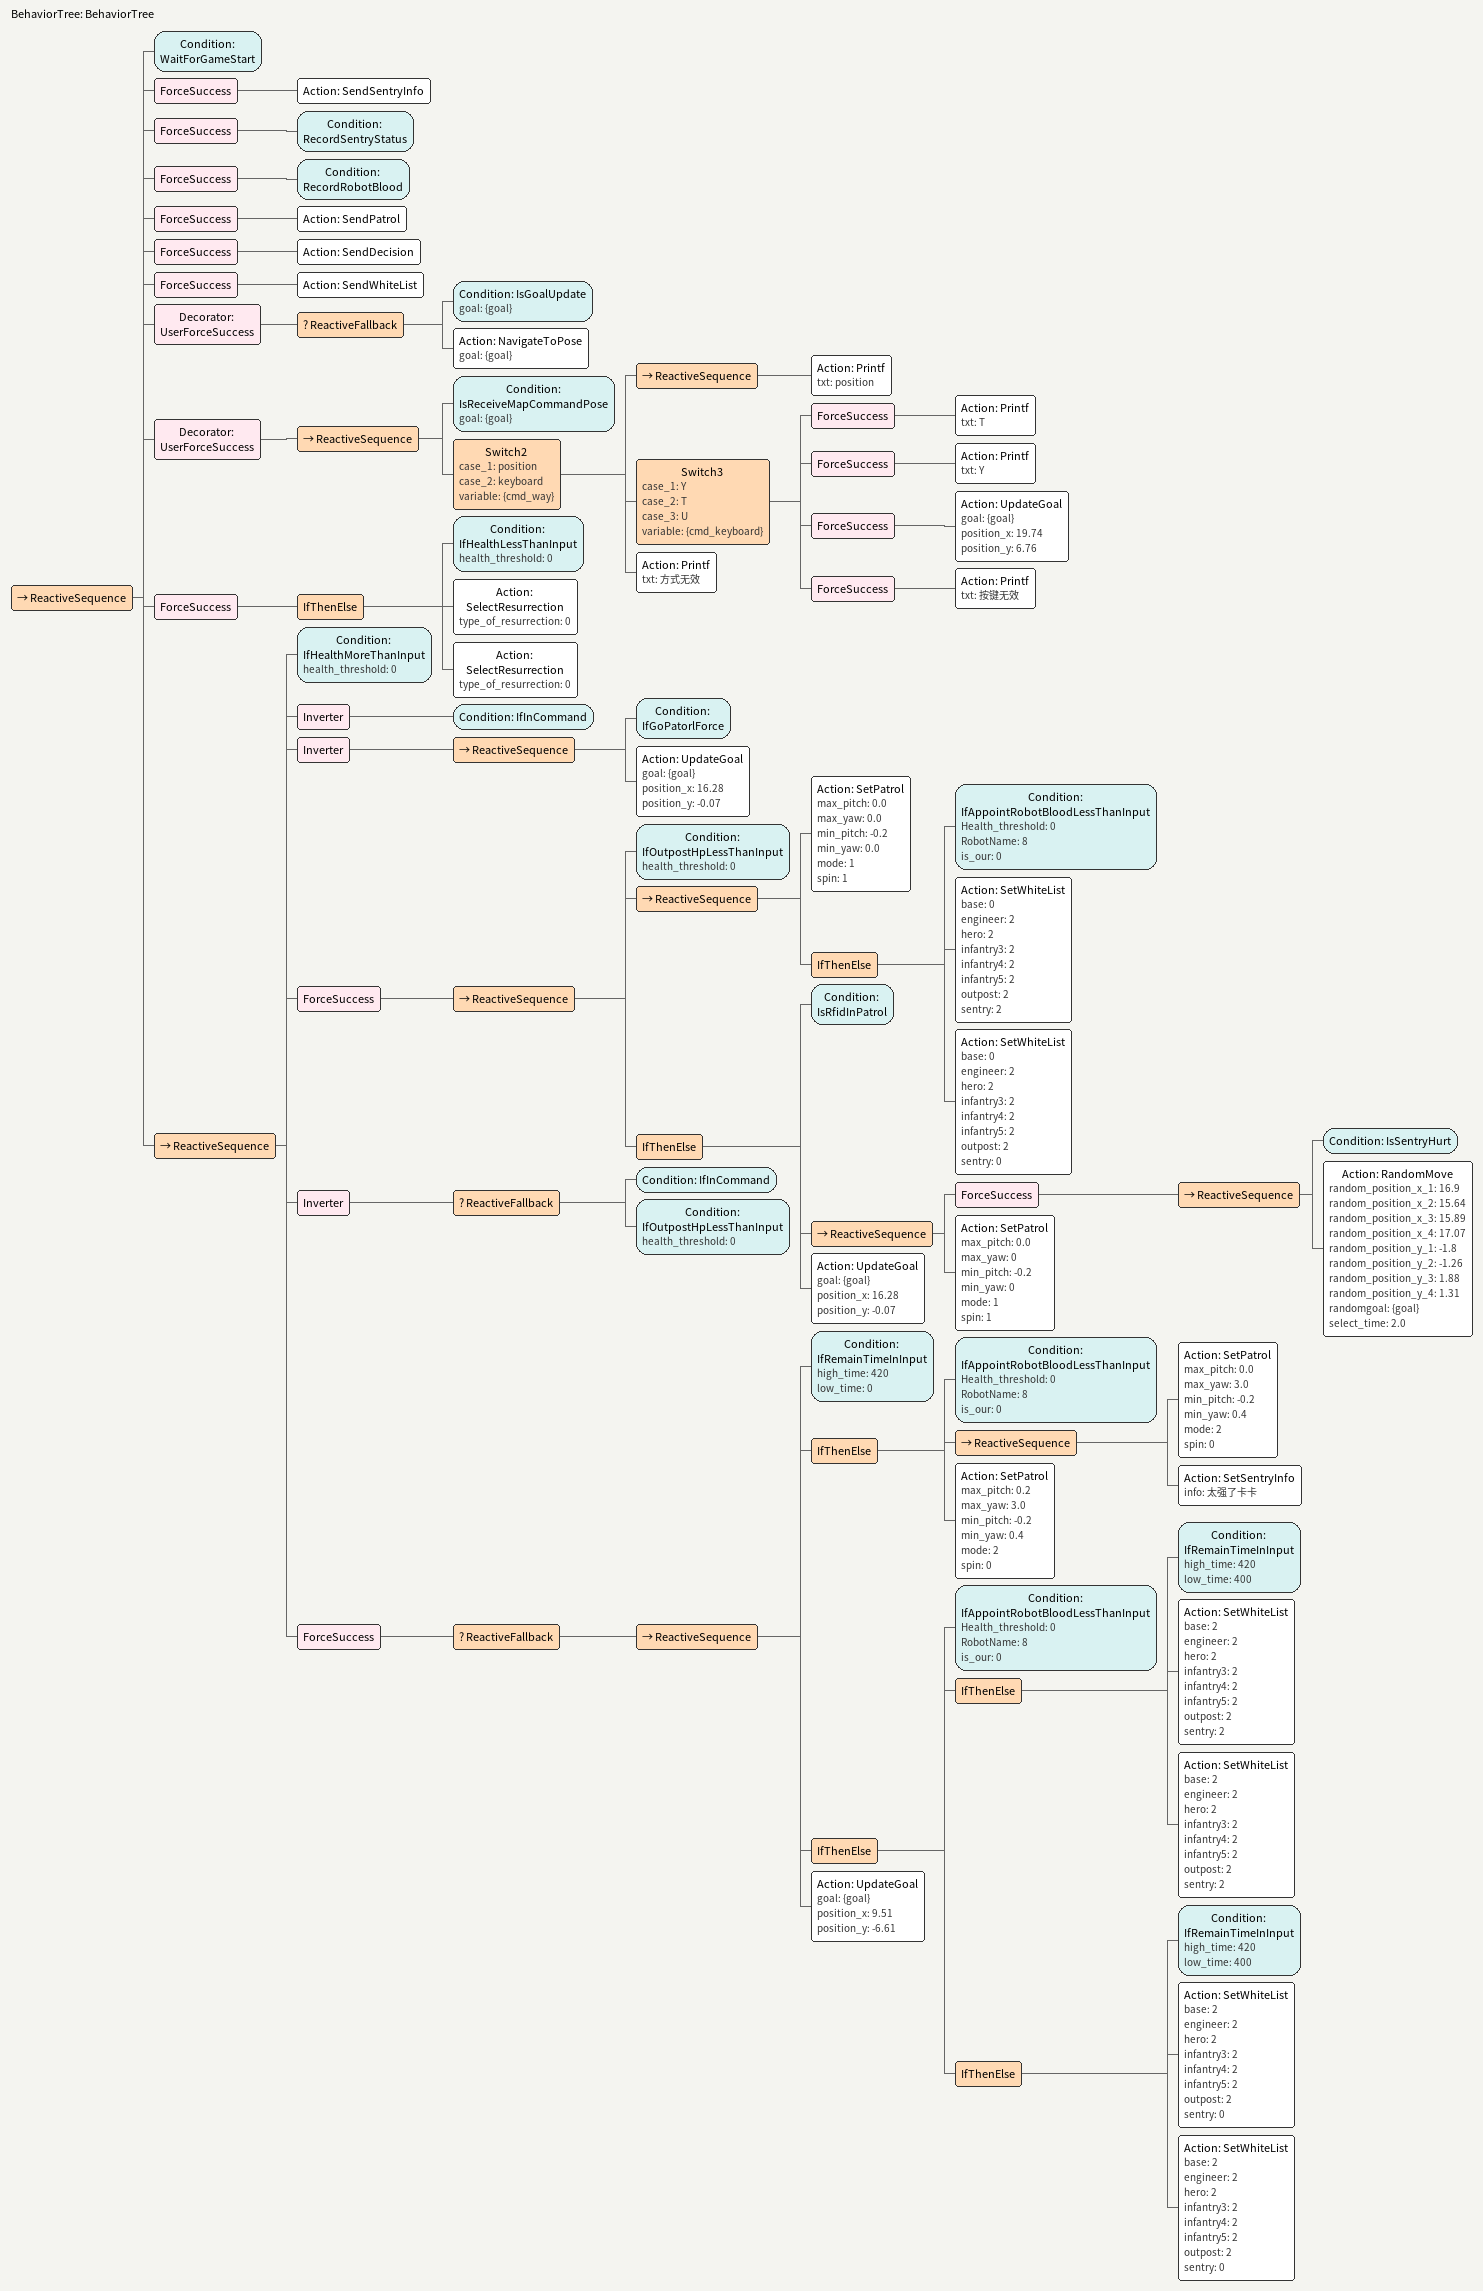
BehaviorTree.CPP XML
<?xml version="1.0"?>
<root main_tree_to_execute="BehaviorTree">
    <BehaviorTree ID="BehaviorTree">
        <ReactiveSequence>
            <Condition ID="WaitForGameStart"/>
            <ForceSuccess>
                <Action ID="SendSentryInfo"/>
            </ForceSuccess>
            <ForceSuccess>
                <Condition ID="RecordSentryStatus"/>
            </ForceSuccess>
            <ForceSuccess>
                <Condition ID="RecordRobotBlood"/>
            </ForceSuccess>
            <ForceSuccess>
                <Action ID="SendPatrol"/>
            </ForceSuccess>
            <ForceSuccess>
                <Action ID="SendDecision"/>
            </ForceSuccess>
            <ForceSuccess>
                <Action ID="SendWhiteList"/>
            </ForceSuccess>
            <Decorator ID="UserForceSuccess">
                <ReactiveFallback>
                    <Condition ID="IsGoalUpdate" goal="{goal}"/>
                    <Action ID="NavigateToPose" goal="{goal}"/>
                </ReactiveFallback>
            </Decorator>
            <Decorator ID="UserForceSuccess">
                <ReactiveSequence>
                    <Condition ID="IsReceiveMapCommandPose" goal="{goal}"/>
                    <Switch2 case_1="position" case_2="keyboard" variable="{cmd_way}">
                        <ReactiveSequence>
                            <Action ID="Printf" txt="position"/>
                        </ReactiveSequence>
                        <Switch3 case_1="Y" case_2="T" case_3="U" variable="{cmd_keyboard}">
                            <ForceSuccess>
                                <Action ID="Printf" txt="T"/>
                            </ForceSuccess>
                            <ForceSuccess>
                                <Action ID="Printf" txt="Y"/>
                            </ForceSuccess>
                            <ForceSuccess>
                                <Action ID="UpdateGoal" goal="{goal}" position_x="19.74" position_y="6.76"/>
                            </ForceSuccess>
                            <ForceSuccess>
                                <Action ID="Printf" txt="按键无效"/>
                            </ForceSuccess>
                        </Switch3>
                        <Action ID="Printf" txt="方式无效"/>
                    </Switch2>
                </ReactiveSequence>
            </Decorator>
            <ForceSuccess>
                <IfThenElse>
                    <Condition ID="IfHealthLessThanInput" health_threshold="0"/>
                    <Action ID="SelectResurrection" type_of_resurrection="0"/>
                    <Action ID="SelectResurrection" type_of_resurrection="0"/>
                </IfThenElse>
            </ForceSuccess>
            <ReactiveSequence>
                <Condition ID="IfHealthMoreThanInput" health_threshold="0"/>
                <Inverter>
                    <Condition ID="IfInCommand"/>
                </Inverter>
                <Inverter>
                    <ReactiveSequence>
                        <Condition ID="IfGoPatorlForce"/>
                        <Action ID="UpdateGoal" goal="{goal}" position_x="16.28" position_y="-0.07"/>
                    </ReactiveSequence>
                </Inverter>
                <ForceSuccess>
                    <ReactiveSequence>
                        <Condition ID="IfOutpostHpLessThanInput" health_threshold="0"/>
                        <ReactiveSequence>
                            <Action ID="SetPatrol" max_pitch="0.0" max_yaw="0.0" min_pitch="-0.2" min_yaw="0.0" mode="1" spin="1"/>
                            <IfThenElse>
                                <Condition Health_threshold="0" ID="IfAppointRobotBloodLessThanInput" RobotName="8" is_our="0"/>
                                <Action ID="SetWhiteList" base="0" engineer="2" hero="2" infantry3="2" infantry4="2" infantry5="2" outpost="2" sentry="2"/>
                                <Action ID="SetWhiteList" base="0" engineer="2" hero="2" infantry3="2" infantry4="2" infantry5="2" outpost="2" sentry="0"/>
                            </IfThenElse>
                        </ReactiveSequence>
                        <IfThenElse>
                            <Condition ID="IsRfidInPatrol"/>
                            <ReactiveSequence>
                                <ForceSuccess>
                                    <ReactiveSequence>
                                        <Condition ID="IsSentryHurt"/>
                                        <Action ID="RandomMove" random_position_x_1="16.9" random_position_x_2="15.64" random_position_x_3="15.89" random_position_x_4="17.07" random_position_y_1="-1.8" random_position_y_2="-1.26" random_position_y_3="1.88" random_position_y_4="1.31" randomgoal="{goal}" select_time="2.0"/>
                                    </ReactiveSequence>
                                </ForceSuccess>
                                <Action ID="SetPatrol" max_pitch="0.0" max_yaw="0" min_pitch="-0.2" min_yaw="0" mode="1" spin="1"/>
                            </ReactiveSequence>
                            <Action ID="UpdateGoal" goal="{goal}" position_x="16.28" position_y="-0.07"/>
                        </IfThenElse>
                    </ReactiveSequence>
                </ForceSuccess>
                <Inverter>
                    <ReactiveFallback>
                        <Condition ID="IfInCommand"/>
                        <Condition ID="IfOutpostHpLessThanInput" health_threshold="0"/>
                    </ReactiveFallback>
                </Inverter>
                <ForceSuccess>
                    <ReactiveFallback>
                        <ReactiveSequence>
                            <Condition ID="IfRemainTimeInInput" high_time="420" low_time="0"/>
                            <IfThenElse>
                                <Condition Health_threshold="0" ID="IfAppointRobotBloodLessThanInput" RobotName="8" is_our="0"/>
                                <ReactiveSequence>
                                    <Action ID="SetPatrol" max_pitch="0.0" max_yaw="3.0" min_pitch="-0.2" min_yaw="0.4" mode="2" spin="0"/>
                                    <Action ID="SetSentryInfo" info="太强了卡卡"/>
                                </ReactiveSequence>
                                <Action ID="SetPatrol" max_pitch="0.2" max_yaw="3.0" min_pitch="-0.2" min_yaw="0.4" mode="2" spin="0"/>
                            </IfThenElse>
                            <IfThenElse>
                                <Condition Health_threshold="0" ID="IfAppointRobotBloodLessThanInput" RobotName="8" is_our="0"/>
                                <IfThenElse>
                                    <Condition ID="IfRemainTimeInInput" high_time="420" low_time="400"/>
                                    <Action ID="SetWhiteList" base="2" engineer="2" hero="2" infantry3="2" infantry4="2" infantry5="2" outpost="2" sentry="2"/>
                                    <Action ID="SetWhiteList" base="2" engineer="2" hero="2" infantry3="2" infantry4="2" infantry5="2" outpost="2" sentry="2"/>
                                </IfThenElse>
                                <IfThenElse>
                                    <Condition ID="IfRemainTimeInInput" high_time="420" low_time="400"/>
                                    <Action ID="SetWhiteList" base="2" engineer="2" hero="2" infantry3="2" infantry4="2" infantry5="2" outpost="2" sentry="0"/>
                                    <Action ID="SetWhiteList" base="2" engineer="2" hero="2" infantry3="2" infantry4="2" infantry5="2" outpost="2" sentry="0"/>
                                </IfThenElse>
                            </IfThenElse>
                            <Action ID="UpdateGoal" goal="{goal}" position_x="9.51" position_y="-6.61"/>
                        </ReactiveSequence>
                    </ReactiveFallback>
                </ForceSuccess>
            </ReactiveSequence>
        </ReactiveSequence>
    </BehaviorTree>
</root>
